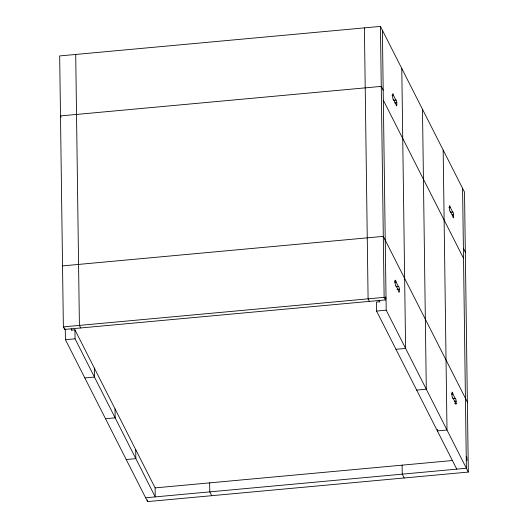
<?xml version="1.0" encoding="UTF-8"?>
<svg xmlns="http://www.w3.org/2000/svg" width="528" height="528" viewBox="0 0 528 528"><rect width="100%" height="100%" fill="white"/><g stroke="black" fill="none" stroke-linecap="round" stroke-linejoin="round"><path stroke-width="0.79" d="M395.261 280.335L394.825 281.246L395.175 283.325A3.003 0.528 84.7 0 0 396.125 285.958L398.435 290.519A3.003 0.528 84.7 0 0 399.359 291.581L399.326 289.153A3.003 0.528 84.7 0 0 398.383 286.519L396.066 281.959A3.003 0.528 84.7 0 0 395.261 280.335L395.043 280.678M65.281 329.003L65.426 339.702L147.563 501.6L468.329 472.072L464.515 192.119L380.437 26.4L59.671 55.928L63.367 326.885L64.66 329.432L385.427 299.904L385.387 296.908L386.034 298.181M392.014 95.667L393.525 95.522L395.835 100.082A3.003 0.528 84.7 0 1 396.785 102.716L396.818 105.151A3.003 0.528 84.7 0 1 395.894 104.082L393.578 99.521A3.003 0.528 84.7 0 1 392.627 96.895L392.594 94.459A3.003 0.528 84.7 0 1 393.525 95.522M393.565 100.294L395.835 100.082M394.515 102.92L396.785 102.716M448.813 207.629L450.331 207.491L452.641 212.051A3.003 0.528 84.7 0 1 453.592 214.678L453.625 217.114A3.003 0.528 84.7 0 1 452.694 216.051L450.384 211.49A3.003 0.528 84.7 0 1 449.434 208.857L449.401 206.422A3.003 0.528 84.7 0 1 450.331 207.491M450.371 212.256L452.641 212.051M452.074 214.823L453.592 214.678M62.535 265.894L383.302 236.366L467.379 402.085M394.555 282.097L396.066 281.959M396.106 286.724L398.383 286.519M397.056 289.357L399.326 289.153M63.367 326.885L384.133 297.356L385.427 299.904M71.722 330.119L74.93 329.822L155.12 487.892L155.245 496.888L75.049 338.818L74.93 329.822M65.426 339.702L75.049 338.818M379.639 300.274L379.658 301.772L376.451 302.069L376.576 311.065L386.199 310.18L468.329 472.072M84.83 377.949L94.453 377.065L94.327 368.062M395.974 349.305L405.596 348.421L401.782 68.468M105.521 418.737L115.15 417.853L115.025 408.857M416.671 390.1L426.294 389.215L422.479 109.263M451.354 394.066L452.872 393.928L455.182 398.482A3.003 0.528 84.7 0 1 456.133 401.115L456.166 403.55A3.003 0.528 84.7 0 1 455.235 402.481L452.925 397.927A3.003 0.528 84.7 0 1 451.975 395.294L451.942 392.858A3.003 0.528 84.7 0 1 452.872 393.928M452.912 398.693L455.182 398.482M454.621 401.254L456.133 401.115M454.654 403.689L456.166 403.55M126.218 459.532L135.841 458.647L135.722 449.651M155.245 487.879L452.463 460.522M145.622 497.779L466.389 468.25L462.574 188.298M383.196 90.215L381.256 86.387L60.489 115.916L61.136 117.19M463.393 248.285L465.333 252.107M383.335 100.214L463.525 258.284M466.224 456.251L466.871 457.525L466.917 460.528L466.27 459.248M379.012 300.498L379.757 301.963M376.576 311.065L456.766 469.135M369.389 301.382L368.095 298.835L364.399 27.878M404.177 477.979L402.237 474.157L402.112 465.155M211.715 495.693L209.774 491.872L209.649 482.869M80.698 327.954L79.405 325.406L75.709 54.45M71.075 328.838L71.815 330.31M443.17 150.051L446.992 430.003L437.369 430.894L437.342 429.257M382.378 30.221L386.199 310.18M380.437 26.4L384.133 297.356M147.536 499.95L147.563 501.6M64.64 327.934L64.66 329.432"/></g></svg>
